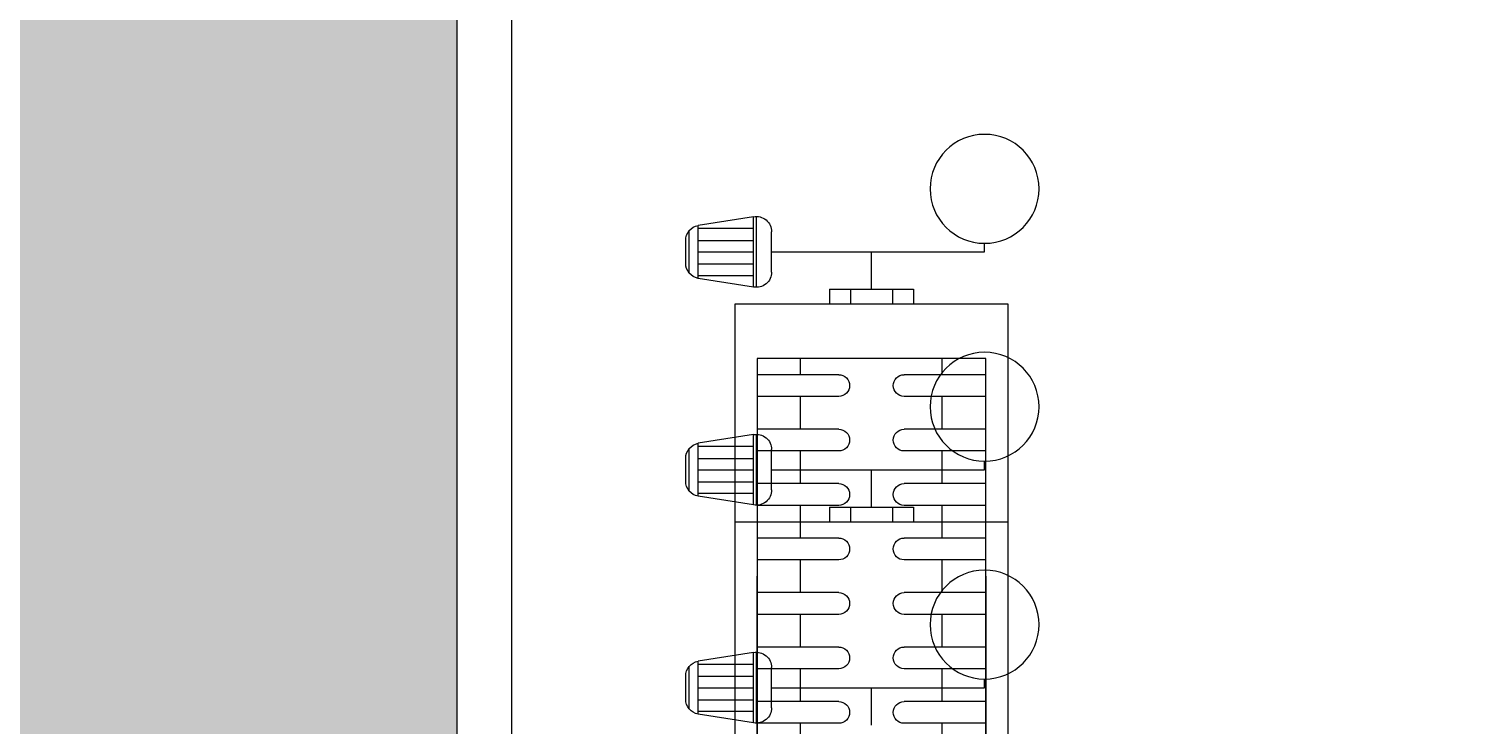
# Model space of a CAD drawing. Header units: inches. Extents: x 21 to 38546, y 13 to 15001.
# Drawn here: x 5347.1 to 5413.5, y 1268.4 to 1300.4 of the extents above; entities that cross this region are included whole.
import ezdxf

# ---------------------------------------------------------------- set-up
doc = ezdxf.new("R2010")
doc.units = ezdxf.units.IN
doc.header["$MEASUREMENT"] = 0
doc.layers.add('RAST-IST-RADYATÖR-DİNAMİK BLOK', color=83, linetype='Continuous')
for name, color, linetype, lineweight in [('Z_MİM_-KM-PATTERN-STRC', 8, 'Continuous', 25), ('Z_MİM_-KM-STRC-CONCRETE', 8, 'Continuous', 25), ('Z_MİM_-KM-WALL-PLASTER', 8, 'Continuous', 25)]:
    doc.layers.add(name, color=color, linetype=linetype, lineweight=lineweight)

# ---------------------------------------------------------------- blocks, each defined once
blk = doc.blocks.new('-KM_Kolon_ZK')
at = {"layer": 'Z_MİM_-KM-PATTERN-STRC'}
blk.add_hatch(color=256, dxfattribs=at).paths.add_polyline_path([(2009.999, 370), (2034.999, 370), (2034.999, 0), (2009.999, 0)], flags=0)
at = {"layer": 'Z_MİM_-KM-STRC-CONCRETE'}
blk.add_lwpolyline([(2009.999, 370), (2034.999, 370), (2034.999, 0), (2009.999, 0)], close=True, dxfattribs=at)
blk = doc.blocks.new('IS_RADYATOR-PLAN-180')
at = {"layer": 'RAST-IST-RADYATÖR-DİNAMİK BLOK', "color": 7}
for p, q in [((177.385, 11.439), (177.78, 11.439)), ((177.385, 1.67), (177.385, 11.439)), ((175.668, 6.25), (177.385, 6.25)), ((176.462, 1.67), (178.309, 1.67)), ((179.011, 0.968), (175.76, 0.968)), ((175.773, 0.833), (178.998, 0.833)), ((175.773, 0.833), (176.168, -1.704)), ((176.308, -1.704), (176.308, 0.833)), ((176.832, -1.704), (176.832, 0.833)), ((177.381, -1.704), (177.381, 0.833)), ((177.906, -1.704), (177.906, 0.833)), ((178.467, -1.704), (178.467, 0.833)), ((178.998, 0.833), (178.603, -1.704)), ((176.168, -1.704), (178.603, -1.704)), ((176.411, -2.11), (178.36, -2.11)), ((176.857, -2.27), (177.914, -2.27))]:
    blk.add_line(p, q, dxfattribs=at)
at = {"layer": 'RAST-IST-RADYATÖR-DİNAMİK BLOK', "color": 10}
blk.add_circle((180.28, 11.439), 2.5, dxfattribs=at)
at = {"layer": 'RAST-IST-RADYATÖR-DİNAMİK BLOK', "color": 7}
for centre, start, end in [((176.462, 0.968), 90, 191.15176), ((178.309, 0.968), 348.84824, 90), ((176.857, -1.568), 191.15176, 270), ((177.914, -1.568), 270, 348.84824)]:
    blk.add_arc(centre, 0.702, start, end, dxfattribs=at)
blk = doc.blocks.new('IS_RADYATOR-PLAN-190')
at = {"layer": 'RAST-IST-RADYATÖR-DİNAMİK BLOK', "color": 7}
for p, q in [((175.75, 11.5), (175.75, 7.75)), ((176.75, 11.5), (176.75, 7.75)), ((178.25, 11.5), (178.25, 7.75)), ((179.25, 11.5), (179.25, 7.75)), ((180.75, 11.5), (180.75, 7.75)), ((181.75, 11.5), (181.75, 7.75)), ((187.385, 11.439), (187.78, 11.439)), ((187.385, 1.67), (187.385, 11.439)), ((175, 9.5), (175.75, 9.5)), ((176.75, 9.5), (177.5, 9.5)), ((177.5, 9.5), (178.25, 9.5)), ((179.25, 9.5), (180, 9.5)), ((180, 9.5), (180.75, 9.5)), ((181.75, 9.5), (182.5, 9.5)), ((185.668, 6.25), (187.385, 6.25)), ((175.75, 4.75), (175.75, 1)), ((176.75, 4.75), (176.75, 1)), ((178.25, 4.75), (178.25, 1)), ((179.25, 4.75), (179.25, 1)), ((180.75, 4.75), (180.75, 1)), ((181.75, 4.75), (181.75, 1)), ((175, 3), (175.75, 3)), ((176.75, 3), (177.5, 3)), ((177.5, 3), (178.25, 3)), ((179.25, 3), (180, 3)), ((180, 3), (180.75, 3)), ((181.75, 3), (182.5, 3)), ((186.462, 1.67), (188.309, 1.67)), ((189.011, 0.968), (185.76, 0.968)), ((185.773, 0.833), (188.998, 0.833)), ((185.773, 0.833), (186.168, -1.704)), ((186.308, -1.704), (186.308, 0.833)), ((186.832, -1.704), (186.832, 0.833)), ((187.381, -1.704), (187.381, 0.833)), ((187.906, -1.704), (187.906, 0.833)), ((188.467, -1.704), (188.467, 0.833)), ((188.998, 0.833), (188.603, -1.704)), ((186.168, -1.704), (188.603, -1.704)), ((186.411, -2.11), (188.36, -2.11)), ((186.857, -2.27), (187.914, -2.27))]:
    blk.add_line(p, q, dxfattribs=at)
at = {"layer": 'RAST-IST-RADYATÖR-DİNAMİK BLOK'}
for p, q in [((185.668, 8.178), (185, 8.178)), ((185.668, 7.214), (185.668, 8.178)), ((185.668, 7.214), (185, 7.214)), ((185.668, 5.286), (185.668, 7.214)), ((185.668, 5.286), (185, 5.286)), ((185.668, 4.322), (185.668, 5.286)), ((185.668, 4.322), (185, 4.322))]:
    blk.add_line(p, q, dxfattribs=at)
for points in [[(-5, 0), (185, 0), (185, 12.5), (-5, 12.5)], [(182.5, 11.5), (-2.5, 11.5), (-2.5, 1), (182.5, 1)]]:
    blk.add_lwpolyline(points, dxfattribs=at)
at = {"layer": 'RAST-IST-RADYATÖR-DİNAMİK BLOK', "color": 10}
blk.add_circle((190.28, 11.439), 2.5, dxfattribs=at)
at = {"layer": 'RAST-IST-RADYATÖR-DİNAMİK BLOK', "color": 7}
for centre, radius, start, end in [((176.25, 7.75), 0.5, 180, 0), ((178.75, 7.75), 0.5, 180, 0), ((181.25, 7.75), 0.5, 180, 0), ((176.25, 4.75), 0.5, 0, 180), ((178.75, 4.75), 0.5, 0, 180), ((181.25, 4.75), 0.5, 0, 180), ((186.462, 0.968), 0.702, 90, 191.15176), ((188.309, 0.968), 0.702, 348.84824, 90), ((186.857, -1.568), 0.702, 191.15176, 270), ((187.914, -1.568), 0.702, 270, 348.84824)]:
    blk.add_arc(centre, radius, start, end, dxfattribs=at)
blk = doc.blocks.new('IS_RADYATOR-PLAN-200')
at = {"layer": 'RAST-IST-RADYATÖR-DİNAMİK BLOK', "color": 7}
for p, q in [((180.75, 11.5), (180.75, 7.75)), ((181.75, 11.5), (181.75, 7.75)), ((183.25, 11.5), (183.25, 7.75)), ((184.25, 11.5), (184.25, 7.75)), ((185.75, 11.5), (185.75, 7.75)), ((186.75, 11.5), (186.75, 7.75)), ((188.25, 11.5), (188.25, 7.75)), ((189.25, 11.5), (189.25, 7.75)), ((190.75, 11.5), (190.75, 7.75)), ((191.75, 11.5), (191.75, 7.75)), ((193.25, 11.5), (193.25, 7.75)), ((194.25, 11.5), (194.25, 7.75)), ((195.75, 11.5), (195.75, 7.75)), ((196.75, 11.5), (196.75, 7.75)), ((202.385, 11.439), (202.78, 11.439)), ((202.385, 1.67), (202.385, 11.439)), ((180, 9.5), (180.75, 9.5)), ((181.75, 9.5), (182.5, 9.5)), ((182.5, 9.5), (183.25, 9.5)), ((184.25, 9.5), (185, 9.5)), ((185, 9.5), (185.75, 9.5)), ((186.75, 9.5), (187.5, 9.5)), ((187.5, 9.5), (188.25, 9.5)), ((189.25, 9.5), (190, 9.5)), ((190, 9.5), (190.75, 9.5)), ((191.75, 9.5), (192.5, 9.5)), ((192.5, 9.5), (193.25, 9.5)), ((194.25, 9.5), (195, 9.5)), ((195, 9.5), (195.75, 9.5)), ((196.75, 9.5), (197.5, 9.5)), ((200.668, 6.25), (202.385, 6.25)), ((180.75, 4.75), (180.75, 1)), ((181.75, 4.75), (181.75, 1)), ((183.25, 4.75), (183.25, 1)), ((184.25, 4.75), (184.25, 1)), ((185.75, 4.75), (185.75, 1)), ((186.75, 4.75), (186.75, 1)), ((188.25, 4.75), (188.25, 1)), ((189.25, 4.75), (189.25, 1)), ((190.75, 4.75), (190.75, 1)), ((191.75, 4.75), (191.75, 1)), ((193.25, 4.75), (193.25, 1)), ((194.25, 4.75), (194.25, 1)), ((195.75, 4.75), (195.75, 1)), ((196.75, 4.75), (196.75, 1)), ((180, 3), (180.75, 3)), ((181.75, 3), (182.5, 3)), ((182.5, 3), (183.25, 3)), ((184.25, 3), (185, 3)), ((185, 3), (185.75, 3)), ((186.75, 3), (187.5, 3)), ((187.5, 3), (188.25, 3)), ((189.25, 3), (190, 3)), ((190, 3), (190.75, 3)), ((191.75, 3), (192.5, 3)), ((192.5, 3), (193.25, 3)), ((194.25, 3), (195, 3)), ((195, 3), (195.75, 3)), ((196.75, 3), (197.5, 3)), ((201.462, 1.67), (203.309, 1.67)), ((204.011, 0.968), (200.76, 0.968)), ((200.773, 0.833), (203.998, 0.833)), ((200.773, 0.833), (201.168, -1.704)), ((201.308, -1.704), (201.308, 0.833)), ((201.832, -1.704), (201.832, 0.833)), ((202.381, -1.704), (202.381, 0.833)), ((202.906, -1.704), (202.906, 0.833)), ((203.467, -1.704), (203.467, 0.833)), ((203.998, 0.833), (203.603, -1.704)), ((201.168, -1.704), (203.603, -1.704)), ((201.411, -2.11), (203.36, -2.11)), ((201.857, -2.27), (202.914, -2.27))]:
    blk.add_line(p, q, dxfattribs=at)
at = {"layer": 'RAST-IST-RADYATÖR-DİNAMİK BLOK'}
for p, q in [((200.668, 8.178), (200, 8.178)), ((200.668, 7.214), (200.668, 8.178)), ((200.668, 7.214), (200, 7.214)), ((200.668, 5.286), (200.668, 7.214)), ((200.668, 5.286), (200, 5.286)), ((200.668, 4.322), (200.668, 5.286)), ((200.668, 4.322), (200, 4.322))]:
    blk.add_line(p, q, dxfattribs=at)
for points in [[(0, 0), (200, 0), (200, 12.5), (0, 12.5)], [(2.5, 11.5), (197.5, 11.5), (197.5, 1), (2.5, 1)]]:
    blk.add_lwpolyline(points, dxfattribs=at)
at = {"layer": 'RAST-IST-RADYATÖR-DİNAMİK BLOK', "color": 10}
blk.add_circle((205.28, 11.439), 2.5, dxfattribs=at)
at = {"layer": 'RAST-IST-RADYATÖR-DİNAMİK BLOK', "color": 7}
for centre, radius, start, end in [((181.25, 7.75), 0.5, 180, 0), ((183.75, 7.75), 0.5, 180, 0), ((186.25, 7.75), 0.5, 180, 0), ((188.75, 7.75), 0.5, 180, 0), ((191.25, 7.75), 0.5, 180, 0), ((193.75, 7.75), 0.5, 180, 0), ((196.25, 7.75), 0.5, 180, 0), ((181.25, 4.75), 0.5, 0, 180), ((183.75, 4.75), 0.5, 0, 180), ((186.25, 4.75), 0.5, 0, 180), ((188.75, 4.75), 0.5, 0, 180), ((191.25, 4.75), 0.5, 0, 180), ((193.75, 4.75), 0.5, 0, 180), ((196.25, 4.75), 0.5, 0, 180), ((201.462, 0.968), 0.702, 90, 191.15176), ((203.309, 0.968), 0.702, 348.84824, 90), ((201.857, -1.568), 0.702, 191.15176, 270), ((202.914, -1.568), 0.702, 270, 348.84824)]:
    blk.add_arc(centre, radius, start, end, dxfattribs=at)
blk = doc.blocks.new('IS_U4736')
for name, p in [('IS_RADYATOR-PLAN-180', (0, 0)), ('IS_RADYATOR-PLAN-190', (0, 0)), ('IS_RADYATOR-PLAN-200', (-5, 0))]:
    blk.add_blockref(name, p)

msp = doc.modelspace()

# ---------------------------------------------------------------- linework, layer by layer
at = {"layer": 'Z_MİM_-KM-WALL-PLASTER'}
msp.add_lwpolyline([(5344.258, 1354.583), (5369.257, 1354.583), (5369.257, 1004.583), (5744.258, 1004.583), (5744.258, 1634.583), (5339.258, 1634.583), (5339.258, 1664.584), (5494.257, 1664.584), (5494.257, 1654.582), (5744.258, 1654.582), (5744.258, 1664.595), (6814.258, 1664.583)], dxfattribs=at)

# ---------------------------------------------------------------- block references
at = {"layer": 'RAST-IST-RADYATÖR-DİNAMİK BLOK', "xscale": -1, "rotation": 270}
msp.add_blockref('IS_U4736', (5379.527, 1092.78), dxfattribs=at)
at = {"layer": 'Z_MİM_-KM-STRC-CONCRETE'}
msp.add_blockref('-KM_Kolon_ZK', (3331.758, 982.083), dxfattribs=at)

doc.saveas('drawing.dxf')
